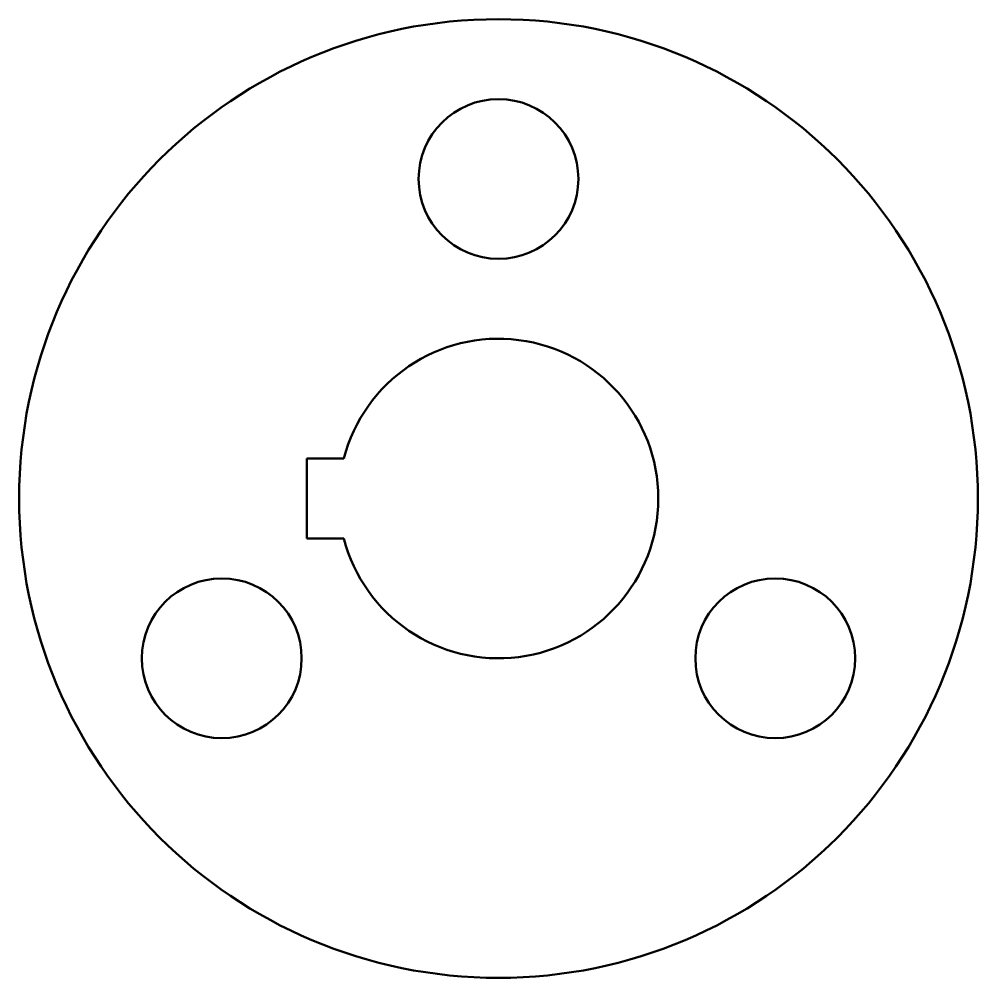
# Model space of a CAD drawing. Header units: millimetres. Extents: x 137 to 161, y 95.4 to 119.4.
import ezdxf

# ---------------------------------------------------------------- set-up
doc = ezdxf.new("R2010")
doc.units = ezdxf.units.MM
doc.layers.add('Visible (ISO)', color=7, linetype='Continuous', lineweight=50)

msp = doc.modelspace()

# ---------------------------------------------------------------- linework, layer by layer
at = {"layer": 'Visible (ISO)'}
for p, q in [((144.241, 106.407), (144.241, 108.407)), ((144.241, 108.407), (145.168, 108.407)), ((145.168, 106.407), (144.241, 106.407))]:
    msp.add_line(p, q, dxfattribs=at)
for centre, radius in [((149.041, 107.407), 12), ((149.041, 115.407), 2), ((142.113, 103.407), 2), ((155.969, 103.407), 2)]:
    msp.add_circle(centre, radius, dxfattribs=at)
msp.add_arc((149.041, 107.407), 4, 194.4775, 165.5225, dxfattribs=at)

doc.saveas('drawing.dxf')
